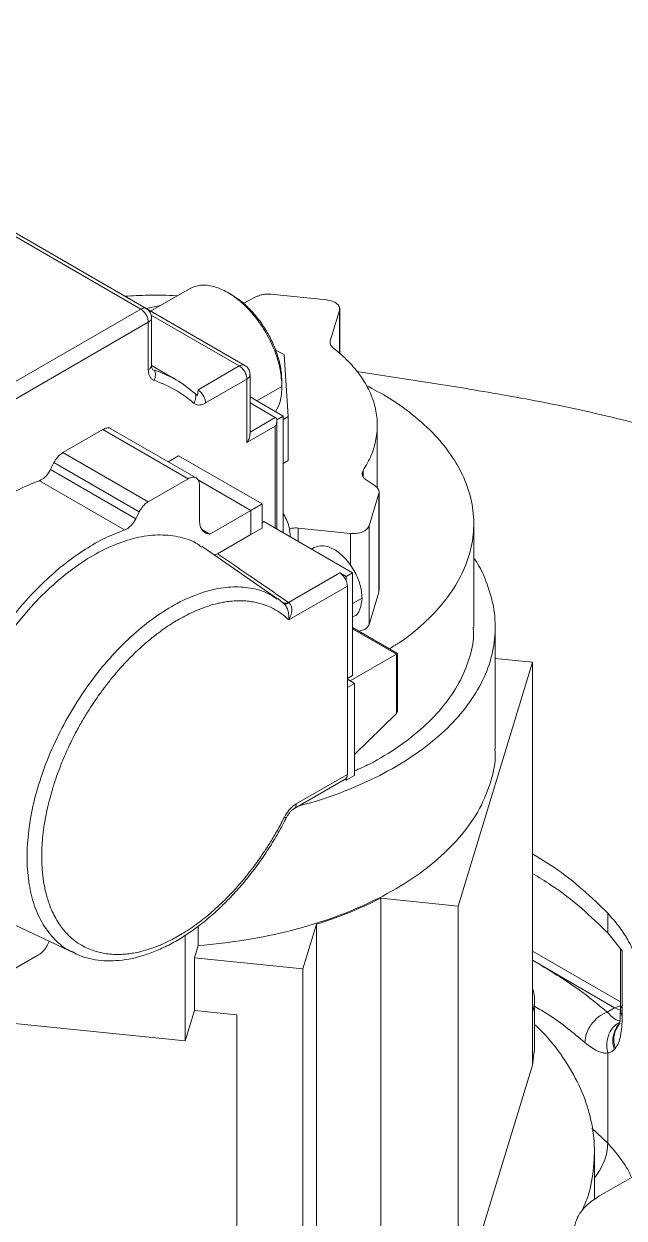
# Model space of a CAD drawing. Header units: millimetres. Extents: x 169 to 14583, y -399 to 10804.
# Drawn here: x 11810.2 to 11922.2, y 8050.9 to 8273.5 of the extents above; entities that cross this region are included whole.
import ezdxf

# ---------------------------------------------------------------- set-up
doc = ezdxf.new("R2010")
doc.units = ezdxf.units.MM
doc.header["$LTSCALE"] = 35

msp = doc.modelspace()

# ---------------------------------------------------------------- linework, layer by layer
at = {"color": 7, "linetype": 'Continuous', "lineweight": 18}
for p, q in [((11740.073, 8273.442), (11831.996, 8220.375)), ((11832.996, 8220.474), (11741.072, 8273.541)), ((11841.075, 8224.159), (11833.842, 8219.983)), ((11848.978, 8223.016), (11848.226, 8223.45)), ((11866.639, 8222.084), (11856.23, 8223.143)), ((11835.693, 8221.051), (11832.983, 8220.482)), ((11853.741, 8222.745), (11851.782, 8221.762)), ((11869.104, 8212.054), (11869.104, 8220.546)), ((11831.996, 8220.375), (11779.671, 8190.168)), ((11851.381, 8209.858), (11833.122, 8220.398)), ((11850.381, 8209.759), (11833.926, 8219.258)), ((11833.996, 8209.844), (11833.996, 8218.796)), ((11867.357, 8214.46), (11869.072, 8220.077)), ((11869.072, 8212.082), (11869.072, 8220.077)), ((11833.411, 8217.926), (11781.085, 8187.719)), ((11833.411, 8217.926), (11833.411, 8209.028)), ((11867.357, 8213.922), (11867.357, 8214.46)), ((11858.765, 8211.917), (11857.119, 8212.714)), ((11859.466, 8200.321), (11858.765, 8211.917)), ((11838.576, 8207.193), (11833.997, 8209.837)), ((11834.275, 8209.052), (11834.005, 8209.556)), ((11850.381, 8209.759), (11842.676, 8205.31)), ((11834.564, 8208.99), (11834.275, 8209.052)), ((11844.09, 8202.861), (11851.795, 8207.309)), ((11851.795, 8195.469), (11851.795, 8207.309)), ((11852.381, 8197.022), (11852.381, 8208.126)), ((11872.306, 8208.715), (11892.364, 8205.596)), ((11842.676, 8205.31), (11842.58, 8204.257)), ((11853.672, 8203.244), (11858.336, 8205.937)), ((11858.336, 8205.937), (11858.336, 8206.794)), ((11842.58, 8204.257), (11842.143, 8204.614)), ((11852.381, 8203.989), (11858.548, 8200.429)), ((11852.381, 8202.887), (11857.099, 8200.164)), ((11851.795, 8195.469), (11857.099, 8198.531)), ((11857.099, 8200.164), (11852.381, 8197.44)), ((11857.099, 8198.531), (11857.099, 8179.509)), ((11858.548, 8200.429), (11857.355, 8199.74)), ((11857.392, 8179.34), (11857.392, 8199.508)), ((11858.548, 8200.429), (11858.548, 8178.672)), ((11858.548, 8199.772), (11859.466, 8200.321)), ((11859.466, 8192.156), (11859.466, 8200.321)), ((11876.118, 8187.062), (11876.118, 8198.722)), ((11824.925, 8197.921), (11817.452, 8193.607)), ((11824.925, 8197.921), (11840.835, 8188.737)), ((11842.335, 8188.885), (11826.425, 8198.07)), ((11815.803, 8191.747), (11831.713, 8182.562)), ((11817.452, 8193.607), (11833.362, 8184.423)), ((11839.067, 8193.021), (11837.119, 8191.896)), ((11854.624, 8184.04), (11839.067, 8193.021)), ((11858.548, 8191.607), (11859.466, 8192.156)), ((11815.145, 8190.428), (11831.055, 8181.243)), ((11873.48, 8189.111), (11873.48, 8190.265)), ((11813.08, 8188.374), (11828.989, 8179.189)), ((11840.835, 8188.737), (11833.362, 8184.423)), ((11842.586, 8188.594), (11852.549, 8182.843)), ((11842.679, 8188.487), (11852.503, 8182.816)), ((11842.957, 8180.952), (11842.957, 8187.512)), ((11875.73, 8187.394), (11874.027, 8188.525)), ((11874.585, 8179.948), (11876.421, 8185.957)), ((11876.421, 8167.585), (11876.421, 8185.957)), ((11876.466, 8167.917), (11876.466, 8186.29)), ((11852.503, 8182.816), (11844.903, 8178.429)), ((11852.549, 8178.352), (11852.503, 8182.816)), ((11854.624, 8184.04), (11852.549, 8182.843)), ((11852.549, 8182.843), (11852.549, 8178.352)), ((11854.624, 8179.549), (11854.624, 8184.04)), ((11831.713, 8182.562), (11831.055, 8181.243)), ((11854.624, 8180.529), (11854.977, 8180.733)), ((11854.977, 8180.733), (11871.524, 8171.181)), ((11843.412, 8179.289), (11844.903, 8178.429)), ((11852.549, 8178.352), (11846.313, 8174.752)), ((11854.624, 8179.549), (11852.549, 8178.352)), ((11861.379, 8179.534), (11871.11, 8178.543)), ((11861.379, 8177.038), (11861.379, 8179.534)), ((11871.11, 8172.516), (11871.11, 8178.543)), ((11874.585, 8161.576), (11874.585, 8179.948)), ((11894.118, 8161.079), (11894.118, 8180.35)), ((11857.308, 8166.487), (11843.424, 8176.089)), ((11864.359, 8175.915), (11863.842, 8175.616)), ((11859.571, 8165.669), (11869.12, 8171.181)), ((11870.322, 8170.487), (11869.12, 8171.181)), ((11870.322, 8170.487), (11871.524, 8171.181)), ((11870.322, 8169.715), (11870.322, 8170.487)), ((11871.524, 8171.181), (11871.524, 8152.074)), ((11870.534, 8168.732), (11859.599, 8162.419)), ((11870.534, 8133.621), (11870.534, 8168.732)), ((11874.585, 8161.576), (11876.421, 8167.585)), ((11876.421, 8167.585), (11876.378, 8167.914)), ((11857.431, 8166.278), (11857.251, 8166.391)), ((11857.392, 8166.303), (11857.392, 8166.375)), ((11858.438, 8165.654), (11858.609, 8165.536)), ((11871.524, 8165.465), (11873.291, 8166.485)), ((11871.524, 8162.962), (11871.759, 8163.097)), ((11879.872, 8156.162), (11871.524, 8160.981)), ((11871.524, 8160.755), (11879.68, 8156.047)), ((11898.118, 8138.298), (11898.118, 8161.079)), ((11871.029, 8151.053), (11879.68, 8156.047)), ((11879.68, 8156.047), (11879.68, 8144.972)), ((11879.875, 8145.588), (11879.875, 8156.157)), ((11891.184, 8109.042), (11905.076, 8154.523)), ((11898.118, 8155.231), (11905.076, 8154.523)), ((11905.076, 8154.523), (11905.076, 8089.2)), ((11870.534, 8151.503), (11871.524, 8152.074)), ((11870.534, 8151.339), (11871.877, 8150.564)), ((11870.534, 8149.788), (11871.877, 8150.564)), ((11871.877, 8150.564), (11871.877, 8133.416)), ((11871.877, 8137.317), (11879.68, 8144.972)), ((11860.571, 8127.193), (11870.119, 8132.705)), ((11870.322, 8132.883), (11870.055, 8132.672)), ((11870.059, 8132.67), (11870.322, 8132.518)), ((11871.877, 8133.416), (11870.322, 8132.518)), ((11870.322, 8132.518), (11870.322, 8132.883)), ((11891.184, 8109.042), (11876.751, 8110.511)), ((11876.751, 8045.188), (11876.751, 8110.511)), ((11804.364, 8107.486), (11819.608, 8100.273)), ((11891.184, 8043.718), (11891.184, 8109.042)), ((11919.112, 8107.717), (11919.112, 8104.042)), ((11842.736, 8105.334), (11842.736, 8101.688)), ((11864.768, 8105.667), (11862.223, 8097.335)), ((11864.768, 8105.667), (11864.768, 8040.344)), ((11840.298, 8083.906), (11840.298, 8103.626)), ((11921.808, 8100.731), (11919.112, 8104.042)), ((11814.602, 8101.829), (11814.93, 8102.487)), ((11842.034, 8099.39), (11842.736, 8101.688)), ((11921.46, 8091.187), (11905.076, 8100.645)), ((11921.46, 8101.159), (11921.46, 8089.493)), ((11921.808, 8088.483), (11921.808, 8100.731)), ((11805.48, 8095.654), (11812.953, 8099.969)), ((11842.034, 8099.39), (11862.223, 8097.335)), ((11842.034, 8089.591), (11842.034, 8099.39)), ((11905.076, 8098.954), (11906.243, 8098.281)), ((11905.076, 8098.912), (11906.243, 8098.281)), ((11906.243, 8098.281), (11920.385, 8090.117)), ((11862.223, 8097.335), (11862.223, 8032.012)), ((11905.455, 8082.021), (11905.455, 8091.819)), ((11842.034, 8089.591), (11840.298, 8083.906)), ((11849.913, 8088.789), (11842.034, 8089.591)), ((11905.076, 8079.401), (11905.076, 8089.2)), ((11918.985, 8089.309), (11920.385, 8090.117)), ((11920.385, 8090.117), (11921.46, 8090.46)), ((11920.385, 8090.117), (11921.582, 8089.562)), ((11801.89, 8087.816), (11840.298, 8083.906)), ((11849.913, 8033.265), (11849.913, 8088.789)), ((11905.076, 8079.401), (11905.37, 8082.024)), ((11919.112, 8081.67), (11919.112, 8064.848)), ((11891.184, 8033.92), (11905.076, 8079.401)), ((11919.112, 8064.848), (11916.119, 8067.66)), ((11916.618, 8054.337), (11916.618, 8063.176)), ((11917.556, 8055.016), (11924.518, 8059.035))]:
    msp.add_line(p, q, dxfattribs=at)
at = {"color": 7, "linetype": 'Continuous', "lineweight": 18, "flags": 128}
for points in [[(11815.803, 8191.747), (11815.435, 8191.008), (11815.145, 8190.428)], [(11870.534, 8133.621), (11865.187, 8130.534), (11860.985, 8128.108)]]:
    msp.add_lwpolyline(points, dxfattribs=at)
at = {"color": 7, "linetype": 'Continuous', "lineweight": 18}
for points, knots in [([(11838.746, 8222.814), (11838.714, 8222.817), (11836.968, 8222.991), (11833.69, 8223.022), (11830.491, 8222.846), (11829.022, 8222.766)], [0, 0, 0, 0, 0.009975, 0.5453735, 1, 1, 1, 1]), ([(11841.075, 8224.158), (11841.746, 8224.436), (11843.089, 8224.993), (11845.583, 8224.7), (11848.223, 8223.587), (11850.872, 8221.653), (11853.338, 8219.051), (11855.459, 8215.949), (11857.074, 8212.571), (11858.135, 8209.11), (11858.269, 8206.994), (11858.336, 8205.937)], [0, 0, 0, 0, 0.1110803, 0.2221953, 0.3333103, 0.4444252, 0.5555402, 0.6666551, 0.7777701, 0.888885, 1, 1, 1, 1]), ([(11848.968, 8223.021), (11849.578, 8222.629), (11850.804, 8221.841), (11852.571, 8220.166), (11854.208, 8218.23), (11855.634, 8216.053), (11856.807, 8213.73), (11857.665, 8211.345), (11858.232, 8208.975), (11858.302, 8207.519), (11858.336, 8206.794)], [0, 0, 0, 0, 0.1242579, 0.2499186, 0.3755293, 0.4999437, 0.6243095, 0.7499258, 0.8755497, 1, 1, 1, 1]), ([(11856.23, 8223.143), (11856.011, 8223.157), (11855.568, 8223.186), (11854.905, 8223.116), (11854.273, 8222.979), (11853.918, 8222.822), (11853.741, 8222.745)], [0, 0, 0, 0, 0.2479291, 0.4991169, 0.7510488, 1, 1, 1, 1]), ([(11831.996, 8220.375), (11832.178, 8220.452), (11832.541, 8220.607), (11832.902, 8220.587), (11833.008, 8220.461), (11833.014, 8220.454)], [0, 0, 0, 0, 0.4861011, 0.9722022, 1, 1, 1, 1]), ([(11851.782, 8221.762), (11851.576, 8221.66), (11851.355, 8221.552), (11851.085, 8221.504), (11851.068, 8221.501)], [0, 0, 0, 0, 0.9359784, 1, 1, 1, 1]), ([(11869.072, 8220.077), (11869.095, 8220.305), (11869.14, 8220.761), (11868.635, 8221.395), (11867.775, 8221.887), (11867.018, 8222.018), (11866.639, 8222.084)], [0, 0, 0, 0, 0.24998, 0.4999797, 0.7497887, 1, 1, 1, 1]), ([(11833.967, 8218.765), (11833.975, 8218.857), (11833.994, 8219.076), (11833.898, 8219.418), (11833.744, 8219.767), (11833.514, 8220.072), (11833.27, 8220.316), (11833.079, 8220.404), (11833.005, 8220.438)], [0, 0, 0, 0, 0.1350387, 0.3234538, 0.5068232, 0.6905891, 0.8797225, 1, 1, 1, 1]), ([(11833.411, 8217.926), (11833.505, 8217.986), (11833.688, 8218.102), (11833.913, 8218.375), (11834.045, 8218.615), (11833.992, 8218.759), (11833.99, 8218.765)], [0, 0, 0, 0, 0.2623923, 0.5100271, 0.9797, 1, 1, 1, 1]), ([(11867.898, 8213.13), (11867.788, 8213.227), (11867.566, 8213.423), (11867.377, 8213.76), (11867.286, 8214.11), (11867.333, 8214.344), (11867.357, 8214.46)], [0, 0, 0, 0, 0.24812598, 0.4990134, 0.75072661, 1, 1, 1, 1]), ([(11873.48, 8190.265), (11874.026, 8191.215), (11875.121, 8193.12), (11875.965, 8196.1), (11876.222, 8199.111), (11875.812, 8202.114), (11874.769, 8205.066), (11873.081, 8207.918), (11870.843, 8210.648), (11868.879, 8212.304), (11867.898, 8213.13)], [0, 0, 0, 0, 0.1247404, 0.2499986, 0.3752386, 0.4999989, 0.6247346, 0.7499755, 0.875221, 1, 1, 1, 1]), ([(11834.023, 8209.572), (11834.023, 8209.567), (11834.024, 8209.554), (11834.007, 8209.735), (11833.996, 8209.844)], [0, 0, 0, 0, 0.3999149, 1, 1, 1, 1]), ([(11850.381, 8209.759), (11850.563, 8209.836), (11850.925, 8209.99), (11851.286, 8209.971), (11851.393, 8209.844), (11851.399, 8209.837)], [0, 0, 0, 0, 0.4860972, 0.9721943, 1, 1, 1, 1]), ([(11852.352, 8208.15), (11852.36, 8208.241), (11852.379, 8208.46), (11852.283, 8208.801), (11852.129, 8209.15), (11851.899, 8209.455), (11851.655, 8209.7), (11851.464, 8209.787), (11851.39, 8209.821)], [0, 0, 0, 0, 0.1343064, 0.3228818, 0.5064071, 0.6903292, 0.8796235, 1, 1, 1, 1]), ([(11833.411, 8209.028), (11833.425, 8208.79), (11833.455, 8208.315), (11833.681, 8207.75), (11834.015, 8207.306), (11834.332, 8207.158), (11834.49, 8207.084)], [0, 0, 0, 0, 0.2499167, 0.5, 0.7500833, 1, 1, 1, 1]), ([(11852.373, 8208.15), (11852.376, 8208.142), (11852.432, 8207.987), (11852.268, 8207.665), (11851.953, 8207.428), (11851.795, 8207.309)], [0, 0, 0, 0, 0.027387, 0.5136935, 1, 1, 1, 1]), ([(11834.49, 8207.084), (11835.985, 8206.492), (11838.656, 8205.435), (11840.886, 8203.622), (11841.867, 8202.824)], [0, 0, 0, 0, 0.5599309, 1, 1, 1, 1]), ([(11842.676, 8205.31), (11842.883, 8205.16), (11843.298, 8204.858), (11843.763, 8204.153), (11844.04, 8203.454), (11844.073, 8203.059), (11844.09, 8202.861)], [0, 0, 0, 0, 0.279619, 0.5592379, 0.779619, 1, 1, 1, 1]), ([(11858.336, 8205.937), (11858.282, 8204.942), (11858.181, 8203.113), (11857.469, 8201.827), (11857.144, 8201.24)], [0, 0, 0, 0, 0.5437273, 1, 1, 1, 1]), ([(11878.347, 8157.042), (11878.935, 8157.387), (11881.357, 8158.808), (11884.833, 8161.704), (11888.659, 8165.665), (11891.5, 8169.906), (11893.376, 8174.318), (11894.23, 8178.835), (11894.058, 8183.377), (11892.864, 8187.868), (11890.658, 8192.229), (11887.493, 8196.391), (11883.394, 8200.265), (11878.915, 8203.567), (11875.5, 8205.365), (11874.017, 8206.146)], [0, 0, 0, 0, 0.0264999, 0.1091593, 0.1918096, 0.2747659, 0.3574253, 0.4400756, 0.5230319, 0.6056913, 0.6883416, 0.7712979, 0.8539573, 0.9366076, 1, 1, 1, 1]), ([(11892.364, 8205.596), (11897.068, 8204.81), (11906.476, 8203.236), (11920.21, 8200.206), (11933.591, 8196.7), (11946.748, 8192.623), (11959.588, 8187.969), (11972.084, 8182.769), (11979.855, 8178.9), (11983.741, 8176.966)], [0, 0, 0, 0, 0.1400011, 0.2800022, 0.4200032, 0.5600043, 0.7066695, 0.8533348, 1, 1, 1, 1]), ([(11841.867, 8202.824), (11842.01, 8202.724), (11842.297, 8202.524), (11842.848, 8202.456), (11843.451, 8202.543), (11843.877, 8202.755), (11844.09, 8202.861)], [0, 0, 0, 0, 0.24991666, 0.5, 0.75008334, 1, 1, 1, 1]), ([(11857.099, 8200.164), (11857.136, 8200.138), (11857.212, 8200.085), (11857.33, 8199.917), (11857.415, 8199.599), (11857.366, 8199.085), (11857.194, 8198.728), (11857.099, 8198.531)], [0, 0, 0, 0, 0.0868464, 0.1778545, 0.3792652, 0.6565115, 1, 1, 1, 1]), ([(11826.398, 8198.03), (11826.36, 8198.07), (11826.179, 8198.256), (11825.647, 8198.242), (11825.166, 8198.028), (11824.925, 8197.921)], [0, 0, 0, 0, 0.1188153, 0.5594077, 1, 1, 1, 1]), ([(11852.372, 8197.022), (11852.368, 8196.914), (11852.36, 8196.648), (11852.183, 8196.102), (11851.94, 8195.705), (11851.795, 8195.469)], [0, 0, 0, 0, 0.2189674, 0.5358977, 1, 1, 1, 1]), ([(11817.452, 8193.607), (11817.095, 8193.346), (11816.455, 8192.878), (11816.003, 8192.093), (11815.803, 8191.747)], [0, 0, 0, 0, 0.5590198, 1, 1, 1, 1]), ([(11815.145, 8190.428), (11814.995, 8190.162), (11814.694, 8189.632), (11813.978, 8188.832), (11813.42, 8188.547), (11813.08, 8188.374)], [0, 0, 0, 0, 0.2807021, 0.561404, 1, 1, 1, 1]), ([(11874.027, 8188.525), (11873.869, 8188.648), (11873.548, 8188.897), (11873.32, 8189.349), (11873.258, 8189.818), (11873.406, 8190.117), (11873.48, 8190.265)], [0, 0, 0, 0, 0.2474087, 0.4994215, 0.7518742, 1, 1, 1, 1]), ([(11813.08, 8188.374), (11811.723, 8187.84), (11809.011, 8186.772), (11804.878, 8184.301), (11800.8, 8181.249), (11796.778, 8177.554), (11792.913, 8173.268), (11789.258, 8168.473), (11787.153, 8164.992), (11786.101, 8163.252)], [0, 0, 0, 0, 0.1400048, 0.2800096, 0.4200144, 0.5600192, 0.7066795, 0.8533397, 1, 1, 1, 1]), ([(11842.957, 8187.512), (11842.924, 8187.813), (11842.858, 8188.416), (11842.371, 8188.948), (11841.668, 8189.104), (11841.113, 8188.859), (11840.835, 8188.737)], [0, 0, 0, 0, 0.24997997, 0.49997972, 0.7497887, 1, 1, 1, 1]), ([(11876.421, 8185.957), (11876.445, 8186.084), (11876.494, 8186.339), (11876.373, 8186.722), (11876.136, 8187.087), (11875.865, 8187.292), (11875.73, 8187.394)], [0, 0, 0, 0, 0.24792908, 0.49911695, 0.75104877, 1, 1, 1, 1]), ([(11833.362, 8184.423), (11833.206, 8184.321), (11832.892, 8184.116), (11832.445, 8183.667), (11832.034, 8183.149), (11831.82, 8182.757), (11831.713, 8182.562)], [0, 0, 0, 0, 0.2479279, 0.4991174, 0.7510504, 1, 1, 1, 1]), ([(11831.055, 8181.243), (11830.924, 8181.007), (11830.659, 8180.531), (11830.132, 8179.931), (11829.563, 8179.441), (11829.18, 8179.273), (11828.989, 8179.189)], [0, 0, 0, 0, 0.247346, 0.4994327, 0.7519475, 1, 1, 1, 1]), ([(11844.903, 8178.429), (11844.627, 8178.463), (11844.07, 8178.532), (11843.464, 8179.088), (11843.035, 8179.873), (11842.982, 8180.595), (11842.957, 8180.952)], [0, 0, 0, 0, 0.24685406, 0.49967397, 0.75274651, 1, 1, 1, 1]), ([(11858.548, 8182.361), (11858.97, 8181.525), (11859.742, 8179.997), (11859.879, 8178.531), (11859.941, 8177.868)], [0, 0, 0, 0, 0.5469637, 1, 1, 1, 1]), ([(11843.366, 8175.995), (11843.01, 8176.257), (11841.703, 8177.221), (11838.949, 8178.035), (11835.21, 8178.401), (11831.15, 8177.847), (11826.906, 8176.452), (11822.571, 8174.233), (11818.25, 8171.246), (11814.047, 8167.562), (11810.062, 8163.271), (11806.391, 8158.474), (11803.122, 8153.287), (11800.333, 8147.834), (11798.092, 8142.246), (11796.451, 8136.656), (11795.451, 8131.2), (11795.115, 8126.007), (11795.451, 8121.201), (11796.453, 8116.903), (11798.087, 8113.196), (11800.352, 8110.239), (11802.489, 8108.346), (11804.004, 8107.747), (11804.416, 8107.584)], [0, 0, 0, 0, 0.0179929, 0.0661949, 0.114397, 0.162599, 0.210801, 0.2590031, 0.3072051, 0.3554071, 0.4036092, 0.4518112, 0.5000132, 0.5482153, 0.5964173, 0.6446194, 0.6928214, 0.7410234, 0.7892255, 0.8374275, 0.8856295, 0.9338316, 0.9820336, 1, 1, 1, 1]), ([(11828.989, 8179.189), (11827.782, 8178.72), (11825.362, 8177.78), (11821.673, 8175.666), (11818.012, 8173.092), (11814.434, 8170.032), (11810.987, 8166.551), (11807.732, 8162.685), (11804.683, 8158.524), (11802.901, 8155.551), (11802.011, 8154.067)], [0, 0, 0, 0, 0.1247416, 0.2499986, 0.3752374, 0.4999989, 0.6247358, 0.7499754, 0.8752197, 1, 1, 1, 1]), ([(11859.696, 8179.419), (11859.852, 8179.453), (11860.199, 8179.53), (11860.775, 8179.573), (11861.178, 8179.547), (11861.379, 8179.534)], [0, 0, 0, 0, 0.291609, 0.6475294, 1, 1, 1, 1]), ([(11871.11, 8178.543), (11871.504, 8178.53), (11872.294, 8178.504), (11873.393, 8178.796), (11874.244, 8179.292), (11874.471, 8179.729), (11874.585, 8179.948)], [0, 0, 0, 0, 0.24998, 0.4999797, 0.7497887, 1, 1, 1, 1]), ([(11864.359, 8175.915), (11864.9, 8176.095), (11865.981, 8176.456), (11868.065, 8175.698), (11870.111, 8174.043), (11871.848, 8171.705), (11873.049, 8168.995), (11873.211, 8167.322), (11873.291, 8166.485)], [0, 0, 0, 0, 0.1666343, 0.3333072, 0.4999759, 0.6666487, 0.83327, 1, 1, 1, 1]), ([(11846.313, 8174.752), (11846.206, 8174.699), (11845.992, 8174.594), (11845.756, 8174.543), (11845.645, 8174.564), (11845.623, 8174.568)], [0, 0, 0, 0, 0.4466834, 0.8931209, 1, 1, 1, 1]), ([(11859.571, 8165.669), (11857.124, 8167.348), (11852.708, 8170.377), (11848.285, 8173.403), (11846.313, 8174.752)], [0, 0, 0, 0, 0.5540915, 1, 1, 1, 1]), ([(11861.591, 8127.781), (11862.29, 8127.953), (11865.556, 8128.755), (11870.91, 8130.756), (11877.483, 8133.755), (11883.281, 8137.266), (11888.25, 8141.171), (11892.285, 8145.421), (11895.328, 8149.938), (11897.328, 8154.646), (11898.232, 8159.462), (11898.074, 8164.313), (11896.708, 8169.082), (11895.342, 8172.301), (11894.165, 8173.835), (11894.118, 8173.897)], [0, 0, 0, 0, 0.02407593, 0.11237424, 0.20066289, 0.2892776, 0.37757591, 0.46586456, 0.55447928, 0.64277758, 0.73106623, 0.81968095, 0.90797926, 0.9962679, 1, 1, 1, 1]), ([(11869.12, 8171.181), (11869.239, 8171.103), (11869.479, 8170.944), (11869.813, 8170.584), (11870.111, 8170.171), (11870.252, 8169.866), (11870.322, 8169.715)], [0, 0, 0, 0, 0.248439, 0.500963, 0.7524549, 1, 1, 1, 1]), ([(11870.534, 8168.732), (11870.529, 8168.837), (11870.521, 8169.011), (11870.469, 8169.27), (11870.407, 8169.492), (11870.35, 8169.64), (11870.322, 8169.715)], [0, 0, 0, 0, 0.3398065, 0.559871, 0.7799355, 1, 1, 1, 1]), ([(11857.251, 8166.391), (11856.748, 8166.735), (11855.313, 8167.714), (11852.467, 8168.47), (11848.845, 8168.69), (11844.941, 8168.053), (11840.873, 8166.621), (11836.731, 8164.417), (11832.613, 8161.494), (11828.615, 8157.921), (11824.832, 8153.781), (11821.352, 8149.173), (11818.256, 8144.202), (11815.617, 8138.988), (11813.498, 8133.651), (11811.947, 8128.316), (11811.001, 8123.11), (11810.684, 8118.154), (11811, 8113.564), (11811.946, 8109.451), (11813.49, 8105.896), (11815.628, 8103.041), (11817.707, 8101.171), (11819.207, 8100.555), (11819.66, 8100.369)], [0, 0, 0, 0, 0.0257846, 0.0734642, 0.1211438, 0.1688235, 0.2165031, 0.2641827, 0.3118623, 0.359542, 0.4072216, 0.4549012, 0.5025808, 0.5502605, 0.5979401, 0.6456197, 0.6932993, 0.740979, 0.7886586, 0.8363382, 0.8840178, 0.9316975, 0.9793771, 1, 1, 1, 1]), ([(11858.79, 8125.646), (11858.598, 8125.272), (11858.123, 8124.346), (11857.22, 8122.713), (11856.125, 8120.878), (11854.965, 8119.089), (11853.909, 8117.566), (11852.831, 8116.102), (11851.627, 8114.564), (11850.137, 8112.795), (11848.498, 8111.014), (11846.971, 8109.505), (11845.77, 8108.405), (11844.69, 8107.471), (11843.397, 8106.421), (11841.9, 8105.314), (11840.392, 8104.309), (11839.073, 8103.513), (11837.773, 8102.8), (11836.369, 8102.11), (11834.699, 8101.406), (11832.944, 8100.812), (11831.386, 8100.426), (11830.203, 8100.217), (11829.168, 8100.091), (11827.963, 8100.016), (11826.622, 8100.048), (11825.327, 8100.202), (11824.236, 8100.428), (11823.196, 8100.731), (11822.114, 8101.146), (11820.885, 8101.768), (11819.667, 8102.583), (11818.657, 8103.462), (11817.933, 8104.223), (11817.327, 8104.952), (11816.658, 8105.879), (11815.971, 8107.038), (11815.371, 8108.293), (11814.913, 8109.458), (11814.519, 8110.669), (11814.159, 8112.043), (11813.825, 8113.784), (11813.601, 8115.702), (11813.517, 8117.512), (11813.52, 8118.933), (11813.569, 8120.245), (11813.685, 8121.829), (11813.908, 8123.685), (11814.225, 8125.575), (11814.571, 8127.245), (11814.972, 8128.906), (11815.471, 8130.714), (11816.161, 8132.888), (11817.008, 8135.2), (11817.877, 8137.281), (11818.606, 8138.877), (11819.292, 8140.285), (11820.149, 8141.937), (11821.2, 8143.8), (11822.316, 8145.622), (11823.337, 8147.176), (11824.382, 8148.674), (11825.553, 8150.253), (11827.008, 8152.075), (11828.614, 8153.919), (11830.116, 8155.489), (11831.3, 8156.64), (11832.368, 8157.62), (11833.648, 8158.727), (11835.135, 8159.903), (11836.635, 8160.979), (11837.952, 8161.84), (11839.253, 8162.619), (11840.66, 8163.381), (11842.338, 8164.174), (11844.107, 8164.864), (11845.683, 8165.339), (11846.882, 8165.617), (11847.934, 8165.806), (11849.161, 8165.955), (11850.532, 8166.008), (11851.859, 8165.938), (11852.981, 8165.786), (11854.054, 8165.555), (11855.174, 8165.217), (11856.453, 8164.687), (11857.725, 8163.964), (11858.794, 8163.174), (11859.371, 8162.632), (11859.599, 8162.419)], [0, 0, 0, 0, 0.0070681, 0.0174849, 0.0312487, 0.042873, 0.0532905, 0.0625016, 0.0736992, 0.0866339, 0.1024121, 0.1161166, 0.125, 0.132068, 0.1424848, 0.1562487, 0.167873, 0.1782905, 0.1875016, 0.1986992, 0.211634, 0.2274121, 0.2411166, 0.25, 0.257068, 0.2674848, 0.2812487, 0.292873, 0.3032905, 0.3125017, 0.3236992, 0.336634, 0.3524121, 0.3661166, 0.375, 0.382068, 0.3924848, 0.4062487, 0.417873, 0.4282905, 0.4375017, 0.4488414, 0.4618225, 0.4779554, 0.4911259, 0.5, 0.507068, 0.5174848, 0.5312487, 0.5428729, 0.5532904, 0.5625016, 0.5736991, 0.5866339, 0.6024121, 0.6161166, 0.625, 0.632068, 0.6424848, 0.6562487, 0.667873, 0.6782904, 0.6875016, 0.6986992, 0.7116339, 0.7274121, 0.7411166, 0.75, 0.757068, 0.7674848, 0.7812487, 0.792873, 0.8032904, 0.8125016, 0.8236992, 0.8366339, 0.8524121, 0.8661166, 0.875, 0.882068, 0.8924848, 0.9062487, 0.917873, 0.9282905, 0.9375016, 0.9486992, 0.9616339, 0.9774122, 0.9911167, 1, 1, 1, 1]), ([(11858.643, 8165.464), (11858.301, 8165.775), (11857.929, 8166.113), (11857.496, 8166.357), (11857.461, 8166.377)], [0, 0, 0, 0, 0.9179209, 1, 1, 1, 1]), ([(11859.571, 8165.669), (11859.312, 8165.574), (11858.919, 8165.431), (11858.639, 8165.58), (11858.544, 8165.63)], [0, 0, 0, 0, 0.6596934, 1, 1, 1, 1]), ([(11859.654, 8165.605), (11859.549, 8165.555), (11859.336, 8165.454), (11859.037, 8165.407), (11858.768, 8165.436), (11858.632, 8165.526), (11858.565, 8165.57)], [0, 0, 0, 0, 0.2469487, 0.4999998, 0.7530509, 1, 1, 1, 1]), ([(11858.863, 8165.291), (11858.837, 8165.322), (11858.747, 8165.435), (11858.641, 8165.513), (11858.565, 8165.57)], [0, 0, 0, 0, 0.2777389, 1, 1, 1, 1]), ([(11859.599, 8162.419), (11859.617, 8162.796), (11859.649, 8163.464), (11859.397, 8164.422), (11859.106, 8165.014), (11858.907, 8165.24), (11858.863, 8165.291)], [0, 0, 0, 0, 0.3926339, 0.69565917, 0.93160035, 1, 1, 1, 1]), ([(11859.654, 8165.605), (11859.638, 8165.617), (11859.609, 8165.639), (11859.583, 8165.66), (11859.571, 8165.669)], [0, 0, 0, 0, 0.5589352, 1, 1, 1, 1]), ([(11859.599, 8162.419), (11859.775, 8162.778), (11860.104, 8163.446), (11860.217, 8164.437), (11860.063, 8165.084), (11859.851, 8165.434), (11859.718, 8165.55), (11859.654, 8165.605)], [0, 0, 0, 0, 0.3274508, 0.6089482, 0.8234204, 0.9161037, 1, 1, 1, 1]), ([(11873.291, 8166.485), (11873.2, 8165.766), (11873.016, 8164.328), (11872.325, 8163.206), (11871.759, 8163.097), (11871.758, 8163.097)], [0, 0, 0, 0, 0.4999405, 0.999897, 1, 1, 1, 1]), ([(11871.877, 8134.256), (11872.816, 8134.676), (11875.826, 8136.02), (11880.189, 8138.768), (11884.873, 8142.412), (11888.647, 8146.401), (11891.517, 8150.634), (11893.33, 8155.048), (11894.161, 8158.561), (11894.035, 8160.575), (11894.004, 8161.078)], [0, 0, 0, 0, 0.0668251, 0.2141731, 0.361521, 0.508869, 0.656217, 0.803565, 0.9509129, 1, 1, 1, 1]), ([(11872.712, 8160.295), (11873.014, 8160.37), (11873.636, 8160.524), (11874.299, 8161.001), (11874.49, 8161.384), (11874.585, 8161.576)], [0, 0, 0, 0, 0.3210239, 0.6605119, 1, 1, 1, 1]), ([(11879.68, 8156.047), (11879.731, 8156.077), (11879.843, 8156.143), (11879.891, 8156.168), (11879.871, 8156.158), (11879.868, 8156.156)], [0, 0, 0, 0, 0.42428824, 0.91766577, 1, 1, 1, 1]), ([(11879.68, 8144.972), (11879.732, 8145.043), (11879.844, 8145.198), (11879.89, 8145.431), (11879.871, 8145.568), (11879.869, 8145.588)], [0, 0, 0, 0, 0.4242559, 0.9175959, 1, 1, 1, 1]), ([(11842.736, 8101.688), (11845.713, 8101.994), (11851.666, 8102.605), (11860.199, 8104.433), (11868.221, 8106.886), (11875.558, 8109.981), (11882.066, 8113.64), (11887.615, 8117.793), (11892.086, 8122.357), (11895.429, 8127.24), (11897.421, 8132.342), (11898.268, 8136.071), (11898.066, 8138.053), (11898.041, 8138.296)], [0, 0, 0, 0, 0.09862815, 0.19725631, 0.29588446, 0.39451262, 0.49314077, 0.59176893, 0.69039708, 0.78902524, 0.88765339, 0.98628155, 1, 1, 1, 1]), ([(11870.322, 8132.883), (11870.364, 8132.948), (11870.435, 8133.056), (11870.495, 8133.248), (11870.528, 8133.425), (11870.532, 8133.555), (11870.534, 8133.621)], [0, 0, 0, 0, 0.3398065, 0.559871, 0.7799355, 1, 1, 1, 1]), ([(11860.985, 8128.108), (11860.803, 8127.992), (11860.468, 8127.779), (11860.018, 8127.366), (11859.418, 8126.716), (11859.056, 8126.099), (11858.79, 8125.646)], [0, 0, 0, 0, 0.21904, 0.4004777, 0.5606147, 1, 1, 1, 1]), ([(11859.154, 8125.547), (11859.255, 8125.732), (11859.455, 8126.098), (11859.818, 8126.564), (11860.195, 8126.946), (11860.447, 8127.111), (11860.571, 8127.193)], [0, 0, 0, 0, 0.2581299, 0.5109544, 0.7582846, 1, 1, 1, 1]), ([(11860.56, 8127.226), (11860.597, 8127.235), (11860.77, 8127.277), (11860.933, 8127.595), (11860.968, 8127.942), (11860.985, 8128.108)], [0, 0, 0, 0, 0.1206131, 0.5774326, 1, 1, 1, 1]), ([(11819.712, 8100.265), (11820.107, 8100.078), (11821.137, 8099.591), (11822.957, 8099.122), (11825.131, 8098.829), (11827.413, 8098.837), (11829.779, 8099.134), (11832.215, 8099.723), (11834.699, 8100.601), (11837.208, 8101.76), (11839.719, 8103.189), (11842.21, 8104.875), (11844.659, 8106.801), (11847.048, 8108.949), (11849.357, 8111.3), (11851.568, 8113.836), (11853.664, 8116.534), (11855.629, 8119.373), (11857.415, 8122.277), (11858.554, 8124.365), (11859.105, 8125.45), (11859.161, 8125.561)], [0, 0, 0, 0, 0.0337698, 0.0882542, 0.1430278, 0.1983235, 0.2542328, 0.3107101, 0.3676219, 0.4248094, 0.4821348, 0.5394933, 0.5968205, 0.6540946, 0.7113105, 0.7684728, 0.8255913, 0.8826788, 0.9397493, 0.9938177, 1, 1, 1, 1]), ([(11858.79, 8125.646), (11858.93, 8125.597), (11859.139, 8125.524), (11859.124, 8125.568), (11859.119, 8125.583)], [0, 0, 0, 0, 0.66756856, 1, 1, 1, 1]), ([(11919.112, 8107.717), (11917.593, 8109.208), (11914.556, 8112.189), (11909.806, 8115.897), (11906.421, 8117.998), (11905.076, 8118.832)], [0, 0, 0, 0, 0.3760975, 0.752195, 1, 1, 1, 1]), ([(11919.112, 8104.042), (11917.521, 8105.598), (11914.335, 8108.711), (11909.564, 8112.408), (11906.242, 8114.431), (11905.076, 8115.141)], [0, 0, 0, 0, 0.3932181, 0.7871783, 1, 1, 1, 1]), ([(11876.751, 8110.511), (11874.642, 8109.5), (11870.875, 8107.695), (11866.634, 8106.287), (11864.768, 8105.667)], [0, 0, 0, 0, 0.5599359, 1, 1, 1, 1]), ([(11925.11, 8096.323), (11924.877, 8097.435), (11924.41, 8099.659), (11922.965, 8102.673), (11921.21, 8105.371), (11919.811, 8106.935), (11919.112, 8107.717)], [0, 0, 0, 0, 0.2799734, 0.5599468, 0.7799734, 1, 1, 1, 1]), ([(11812.953, 8099.969), (11813.109, 8100.07), (11813.423, 8100.275), (11813.87, 8100.724), (11814.281, 8101.242), (11814.496, 8101.634), (11814.602, 8101.829)], [0, 0, 0, 0, 0.2479279, 0.4991174, 0.7510504, 1, 1, 1, 1]), ([(11906.243, 8098.281), (11908.828, 8096.703), (11913.446, 8093.886), (11917.292, 8090.707), (11918.985, 8089.309)], [0, 0, 0, 0, 0.5599159, 1, 1, 1, 1]), ([(11905.076, 8089.2), (11905.298, 8090.135), (11905.656, 8091.648), (11905.236, 8093.149), (11905.076, 8093.722)], [0, 0, 0, 0, 0.6186038, 1, 1, 1, 1]), ([(11905.455, 8090.381), (11906.357, 8089.849), (11909.863, 8087.784), (11912.71, 8085.397), (11914.825, 8083.625)], [0, 0, 0, 0, 0.2573659, 1, 1, 1, 1]), ([(11918.985, 8089.309), (11919.47, 8088.829), (11920.442, 8087.87), (11921.149, 8087.679), (11921.503, 8087.584)], [0, 0, 0, 0, 0.4996968, 1, 1, 1, 1]), ([(11921.459, 8089.579), (11921.444, 8089.006), (11921.417, 8087.931), (11921.264, 8087.126), (11921.254, 8087.041), (11921.249, 8087.003)], [0, 0, 0, 0, 0.3858234, 0.7229587, 1, 1, 1, 1]), ([(11921.852, 8090.585), (11921.71, 8090.368), (11921.265, 8089.69), (11921.588, 8088.972), (11921.808, 8088.483)], [0, 0, 0, 0, 0.3191597, 1, 1, 1, 1]), ([(11914.203, 8052.057), (11914.555, 8052.828), (11915.698, 8055.338), (11916.537, 8059.716), (11916.737, 8065.099), (11915.817, 8070.464), (11913.89, 8075.741), (11910.875, 8080.834), (11908.032, 8084.6), (11905.92, 8086.546), (11905.455, 8086.974)], [0, 0, 0, 0, 0.0661291, 0.2150674, 0.3636057, 0.5121329, 0.6610712, 0.8096095, 0.9581368, 1, 1, 1, 1]), ([(11921.173, 8087.318), (11920.794, 8087.055), (11919.887, 8086.428), (11919.12, 8084.878), (11918.825, 8083.177), (11919.018, 8082.161), (11919.112, 8081.67)], [0, 0, 0, 0, 0.2222331, 0.5318971, 0.7732929, 1, 1, 1, 1]), ([(11920.311, 8082.288), (11920.175, 8082.879), (11919.898, 8084.087), (11920.325, 8085.724), (11920.907, 8086.768), (11921.353, 8087.115), (11921.439, 8087.182)], [0, 0, 0, 0, 0.32767488, 0.67081475, 0.93634632, 1, 1, 1, 1]), ([(11920.523, 8082.523), (11920.384, 8083.093), (11920.098, 8084.263), (11920.5, 8085.845), (11920.992, 8086.815), (11921.354, 8087.116), (11921.372, 8087.131)], [0, 0, 0, 0, 0.342861, 0.7038386, 0.98509, 1, 1, 1, 1]), ([(11920.523, 8082.523), (11920.727, 8082.833), (11921.135, 8083.454), (11921.52, 8084.837), (11921.764, 8086.491), (11921.794, 8087.82), (11921.808, 8088.483)], [0, 0, 0, 0, 0.2510856, 0.502279, 0.7518554, 1, 1, 1, 1]), ([(11914.825, 8083.625), (11915.611, 8083.025), (11916.802, 8082.117), (11917.956, 8081.75), (11918.613, 8081.643), (11918.917, 8081.659), (11919.112, 8081.67)], [0, 0, 0, 0, 0.4918311, 0.7440404, 0.8367654, 1, 1, 1, 1]), ([(11920.311, 8082.288), (11920.353, 8082.33), (11920.425, 8082.404), (11920.493, 8082.487), (11920.523, 8082.523)], [0, 0, 0, 0, 0.5709483, 1, 1, 1, 1]), ([(11919.112, 8081.67), (11919.132, 8081.672), (11919.168, 8081.677), (11919.396, 8081.716), (11919.803, 8081.869), (11920.132, 8082.14), (11920.311, 8082.288)], [0, 0, 0, 0, 0.0440085, 0.077017, 0.4948549, 1, 1, 1, 1]), ([(11919.112, 8064.848), (11919.079, 8064.303), (11919.015, 8063.214), (11918.49, 8061.509), (11917.714, 8059.859), (11916.975, 8058.851), (11916.618, 8058.365)], [0, 0, 0, 0, 0.2542174, 0.5084349, 0.7626523, 1, 1, 1, 1]), ([(11923.516, 8058.457), (11923.396, 8058.749), (11922.875, 8060.014), (11921.457, 8062.174), (11919.893, 8063.957), (11919.112, 8064.848)], [0, 0, 0, 0, 0.1307686, 0.5653843, 1, 1, 1, 1]), ([(11917.13, 8042.21), (11916.186, 8042.906), (11914.299, 8044.298), (11912.91, 8046.862), (11912.757, 8049.335), (11913.644, 8051.552), (11915.179, 8053.453), (11916.764, 8054.495), (11917.556, 8055.016)], [0, 0, 0, 0, 0.1865594, 0.3731188, 0.5596782, 0.70645213, 0.85322607, 1, 1, 1, 1])]:
    msp.add_open_spline(points, degree=3, knots=knots, dxfattribs=at)
for points in [[(11833.411, 8217.926), (11833.389, 8218.152), (11833.347, 8218.605), (11833.02, 8219.333), (11832.552, 8219.981), (11832.182, 8220.244), (11831.996, 8220.375)], [(11833.996, 8209.844), (11833.969, 8209.691), (11833.914, 8209.386), (11833.579, 8209.147), (11833.411, 8209.028)], [(11850.381, 8209.759), (11850.567, 8209.627), (11850.937, 8209.364), (11851.405, 8208.717), (11851.732, 8207.988), (11851.774, 8207.535), (11851.795, 8207.309)], [(11834.564, 8208.99), (11834.618, 8208.845), (11834.725, 8208.554), (11834.752, 8208.059), (11834.686, 8207.554), (11834.555, 8207.241), (11834.49, 8207.084)], [(11842.143, 8204.614), (11840.992, 8205.538), (11838.691, 8207.387), (11835.94, 8208.456), (11834.564, 8208.99)], [(11842.143, 8204.614), (11842.184, 8204.476), (11842.268, 8204.198), (11842.246, 8203.731), (11842.123, 8203.259), (11841.952, 8202.969), (11841.867, 8202.824)], [(11914.825, 8083.625), (11914.887, 8084.184), (11915.012, 8085.302), (11915.974, 8087.022), (11917.349, 8088.495), (11918.44, 8089.037), (11918.985, 8089.309)]]:
    msp.add_open_spline(points, degree=3, dxfattribs=at)

doc.saveas('drawing.dxf')
